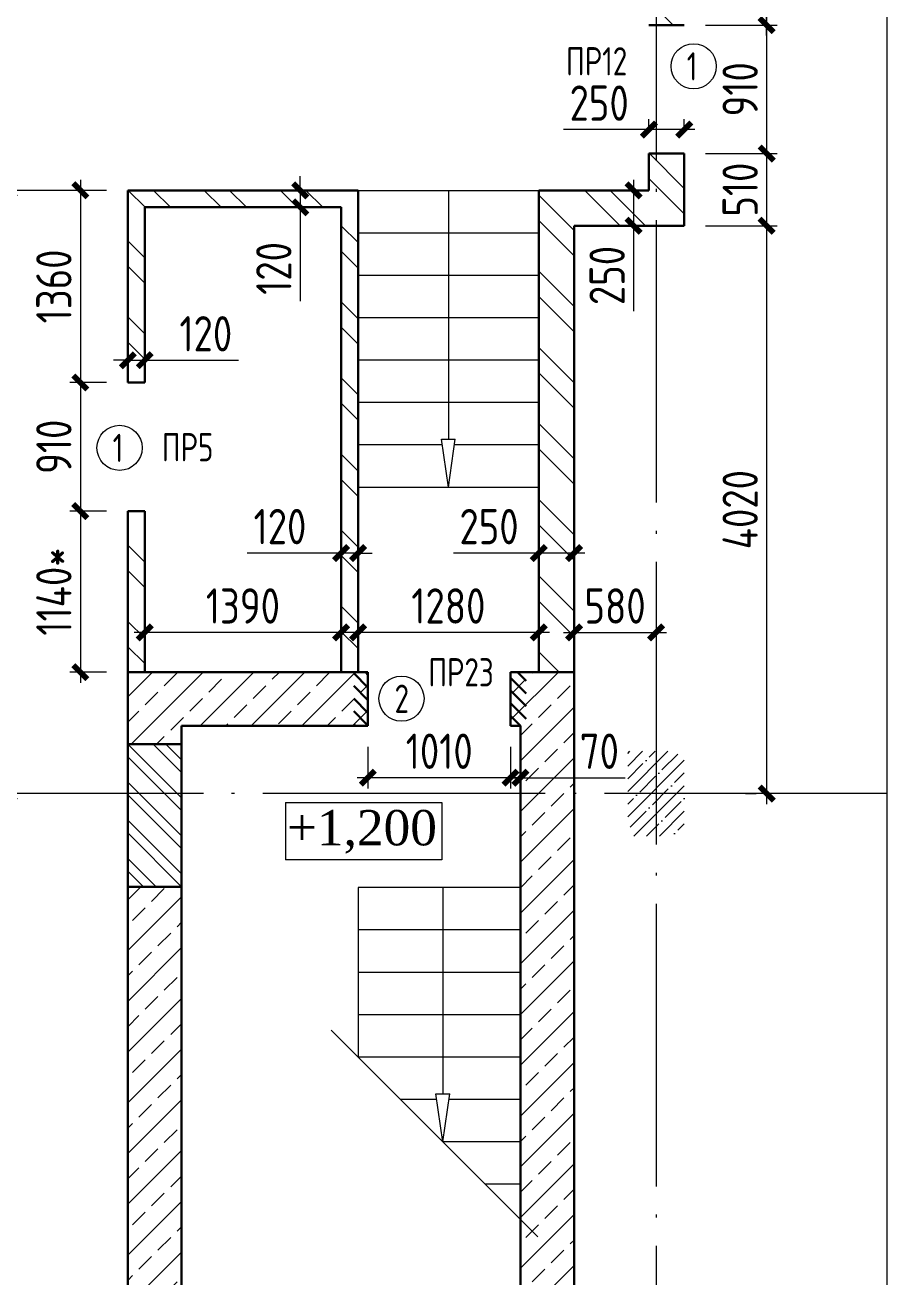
# Model space of a CAD drawing. Extents: x -965262 to 1142518, y -357520 to 71675.
# Drawn here: x 682074 to 688176, y -211784 to -202923 of the extents above; entities that cross this region are included whole.
import ezdxf

# ---------------------------------------------------------------- set-up
doc = ezdxf.new("R2010")
doc.units = 0
doc.header["$LTSCALE"] = 10
doc.linetypes.add('DOTE', pattern=[2.42, 2, -0.2, 0.02, -0.2])
doc.layers.get('0').update_dxf_attribs({"linetype": 'CONTINUOUS', "lineweight": 30})
doc.layers.get('Defpoints').update_dxf_attribs({"linetype": 'CONTINUOUS'})
doc.layers.add('DOTE', color=7, linetype='DOTE', lineweight=9)
doc.styles.add('2.5', font='times.ttf', dxfattribs={"height": 2.5})
doc.styles.get("Standard").update_dxf_attribs({"font": 'isocpeur.ttf', "height": 300})
doc.styles.add('ГОСТ 2м', font='isocpeur.ttf', dxfattribs={"width": 0.8, "height": 250})
doc.dimstyles.new('ГОСТ 2м', dxfattribs={"dimtxt": 250, "dimasz": 100, "dimexe": 75, "dimexo": 150, "dimgap": 62.5, "dimtad": 1, "dimdec": 0, "dimtxsty": 'ГОСТ 2м', "dimblk": 'ARCHTICK', "dimcen": 150, "dimdle": 75, "dimclrd": 256, "dimclre": 256, "dimclrt": 256, "dimadec": 0, "dimazin": 0, "dimtfac": 1, "dimtdec": 0, "dimtmove": 0, "dimatfit": 3, "dimldrblk": 'OBLIQUE', "dimfxl": 1, "dimlwd": 15, "dimlwe": 15, "dimarcsym": 0})

# ---------------------------------------------------------------- blocks, each defined once
blk = doc.blocks.new('_ArchTick')
at = {"color": 0, "linetype": 'ByBlock', "lineweight": 0, "const_width": 0.4}
blk.add_lwpolyline([(-0.5, -0.5), (0.5, 0.5)], dxfattribs=at)
blk = doc.blocks.new('*D495')
at = {"lineweight": 15, "transparency": 16777216}
for p, q in [((687324.2, -202997.9), (687324.2, -202288.1)), ((687174.2, -202363.1), (687249.2, -202363.1)), ((686891.2, -202922.9), (687399.2, -202922.9))]:
    blk.add_line(p, q, dxfattribs=at)
at = {"layer": 'Defpoints', "color": 0, "lineweight": 15, "transparency": 16777216}
for p in [(687324.2, -202363.1), (687324.2, -202363.1), (686741.2, -202922.9, 1808.5)]:
    blk.add_point(p, dxfattribs=at)
at = {"lineweight": 15, "transparency": 16777216, "xscale": 100, "yscale": 100, "zscale": 100}
for p, rotation in [((687324.2, -202363.1), 90), ((687324.2, -202922.9), 270)]:
    blk.add_blockref('_ArchTick', p, dxfattribs=dict(at, rotation=rotation))
at = {"lineweight": 15, "transparency": 16777216, "insert": (687136.7, -202643), "char_height": 250, "attachment_point": 5, "rotation": 90, "style": 'ГОСТ 2м'}
blk.add_mtext('560', dxfattribs=at)
blk = doc.blocks.new('_Oblique')
at = {"color": 0, "linetype": 'ByBlock', "lineweight": -2}
blk.add_line((-0.5, -0.5), (0.5, 0.5), dxfattribs=at)
blk = doc.blocks.new('*D496')
at = {"lineweight": 15, "transparency": 16777216}
for p, q in [((686891.2, -202922.9), (687399.2, -202922.9)), ((687324.2, -202847.9), (687324.2, -203907.9)), ((686891.2, -203832.9), (687399.2, -203832.9))]:
    blk.add_line(p, q, dxfattribs=at)
at = {"layer": 'Defpoints', "color": 0, "lineweight": 15, "transparency": 16777216}
for p in [(686741.2, -202922.9, 1808.5), (686741.2, -203832.9, 1808.5), (687324.2, -203832.9)]:
    blk.add_point(p, dxfattribs=at)
at = {"lineweight": 15, "transparency": 16777216, "xscale": 100, "yscale": 100, "zscale": 100}
for p, rotation in [((687324.2, -202922.9), 90), ((687324.2, -203832.9), 270)]:
    blk.add_blockref('_ArchTick', p, dxfattribs=dict(at, rotation=rotation))
at = {"lineweight": 15, "transparency": 16777216, "insert": (687136.7, -203377.9), "char_height": 250, "attachment_point": 5, "rotation": 90, "style": 'ГОСТ 2м'}
blk.add_mtext('910', dxfattribs=at)
blk = doc.blocks.new('*D497')
at = {"lineweight": 15, "transparency": 16777216}
for p, q in [((687324.2, -203757.9), (687324.2, -204418.1)), ((686891.2, -203832.9), (687399.2, -203832.9)), ((686891.2, -204343.1), (687399.2, -204343.1))]:
    blk.add_line(p, q, dxfattribs=at)
at = {"layer": 'Defpoints', "color": 0, "lineweight": 15, "transparency": 16777216}
for p in [(686741.2, -203832.9, 1808.5), (686741.2, -204343.1, 1808.5), (687324.2, -204343.1)]:
    blk.add_point(p, dxfattribs=at)
at = {"lineweight": 15, "transparency": 16777216, "xscale": 100, "yscale": 100, "zscale": 100}
for p, rotation in [((687324.2, -203832.9), 90), ((687324.2, -204343.1), 270)]:
    blk.add_blockref('_ArchTick', p, dxfattribs=dict(at, rotation=rotation))
at = {"lineweight": 15, "transparency": 16777216, "insert": (687136.7, -204088), "char_height": 250, "attachment_point": 5, "rotation": 90, "style": 'ГОСТ 2м'}
blk.add_mtext('510', dxfattribs=at)
blk = doc.blocks.new('*D498')
at = {"lineweight": 15, "transparency": 16777216}
for p, q in [((686891.2, -204343.1), (687399.2, -204343.1)), ((687324.2, -204268.1), (687324.2, -208438.1)), ((687174.2, -208363.1), (687249.2, -208363.1))]:
    blk.add_line(p, q, dxfattribs=at)
at = {"layer": 'Defpoints', "color": 0, "lineweight": 15, "transparency": 16777216}
for p in [(686741.2, -204343.1, 1808.5), (687324.2, -208363.1), (687324.2, -208363.1)]:
    blk.add_point(p, dxfattribs=at)
at = {"lineweight": 15, "transparency": 16777216, "xscale": 100, "yscale": 100, "zscale": 100}
for p, rotation in [((687324.2, -204343.1), 90), ((687324.2, -208363.1), 270)]:
    blk.add_blockref('_ArchTick', p, dxfattribs=dict(at, rotation=rotation))
at = {"lineweight": 15, "transparency": 16777216, "insert": (687136.7, -206353.1), "char_height": 250, "attachment_point": 5, "rotation": 90, "style": 'ГОСТ 2м'}
blk.add_mtext('4020', dxfattribs=at)
blk = doc.blocks.new('*D282')
at = {"lineweight": 15, "transparency": 16777216}
for p, q in [((681958.5, -202587.7), (681958.5, -204168.1)), ((682651.2, -202662.7), (681883.5, -202662.7)), ((682651.2, -204093.1), (681883.5, -204093.1))]:
    blk.add_line(p, q, dxfattribs=at)
at = {"layer": 'Defpoints', "color": 0, "lineweight": 15, "transparency": 16777216}
for p in [(682801.2, -202662.7, 1808.5), (681958.5, -204093.1), (682801.2, -204093.1, 1808.5)]:
    blk.add_point(p, dxfattribs=at)
at = {"lineweight": 15, "transparency": 16777216, "xscale": 100, "yscale": 100, "zscale": 100}
for p, rotation in [((681958.5, -202662.7), 90), ((681958.5, -204093.1), 270)]:
    blk.add_blockref('_ArchTick', p, dxfattribs=dict(at, rotation=rotation))
at = {"lineweight": 15, "transparency": 16777216, "insert": (681771, -203377.9), "char_height": 250, "attachment_point": 5, "rotation": 90, "style": 'ГОСТ 2м'}
blk.add_mtext('1430', dxfattribs=at)
blk = doc.blocks.new('*D500')
at = {"lineweight": 15, "transparency": 16777216}
for p, q in [((686491.2, -203682.9), (686491.2, -203588.1)), ((686741.2, -203682.9), (686741.2, -203588.1)), ((686491.2, -203663.1), (685886.2, -203663.1)), ((686816.2, -203663.1), (686491.2, -203663.1))]:
    blk.add_line(p, q, dxfattribs=at)
at = {"layer": 'Defpoints', "color": 0, "lineweight": 15, "transparency": 16777216}
for p in [(686491.2, -203663.1), (686491.2, -203832.9, 1808.5), (686741.2, -203832.9, 1808.5)]:
    blk.add_point(p, dxfattribs=at)
at = {"lineweight": 15, "transparency": 16777216, "xscale": 100, "yscale": 100, "zscale": 100, "rotation": 180}
blk.add_blockref('_ArchTick', (686491.2, -203663.1), dxfattribs=at)
at = {"lineweight": 15, "transparency": 16777216, "xscale": 100, "yscale": 100, "zscale": 100}
blk.add_blockref('_ArchTick', (686741.2, -203663.1), dxfattribs=at)
at = {"lineweight": 15, "transparency": 16777216, "insert": (686138.7, -203475.6), "char_height": 250, "attachment_point": 5, "style": 'ГОСТ 2м'}
blk.add_mtext('250', dxfattribs=at)
blk = doc.blocks.new('*D283')
at = {"lineweight": 15, "transparency": 16777216}
for p, q in [((685711.2, -206510.7), (685711.2, -206585.7)), ((685961.2, -206510.7), (685961.2, -206585.7)), ((685711.2, -206660.7), (685106.2, -206660.7)), ((686036.2, -206660.7), (685711.2, -206660.7))]:
    blk.add_line(p, q, dxfattribs=at)
at = {"layer": 'Defpoints', "color": 0, "lineweight": 15, "transparency": 16777216}
for p in [(685711.2, -206660.7), (685711.2, -206660.7), (685961.2, -206660.7)]:
    blk.add_point(p, dxfattribs=at)
at = {"lineweight": 15, "transparency": 16777216, "xscale": 100, "yscale": 100, "zscale": 100, "rotation": 180}
blk.add_blockref('_ArchTick', (685711.2, -206660.7), dxfattribs=at)
at = {"lineweight": 15, "transparency": 16777216, "xscale": 100, "yscale": 100, "zscale": 100}
blk.add_blockref('_ArchTick', (685961.2, -206660.7), dxfattribs=at)
at = {"lineweight": 15, "transparency": 16777216, "insert": (685358.7, -206473.2), "char_height": 250, "attachment_point": 5, "style": 'ГОСТ 2м'}
blk.add_mtext('250', dxfattribs=at)
blk = doc.blocks.new('*D284')
at = {"lineweight": 15, "transparency": 16777216}
for p, q in [((684311.2, -206510.7), (684311.2, -206585.7)), ((684431.2, -206510.7), (684431.2, -206585.7)), ((684311.2, -206660.7), (683646.2, -206660.7)), ((684431.2, -206660.7), (684311.2, -206660.7)), ((684431.2, -206660.7), (684531.2, -206660.7))]:
    blk.add_line(p, q, dxfattribs=at)
at = {"layer": 'Defpoints', "color": 0, "lineweight": 15, "transparency": 16777216}
for p in [(684311.2, -206660.7), (684311.2, -206660.7), (684431.2, -206660.7)]:
    blk.add_point(p, dxfattribs=at)
at = {"lineweight": 15, "transparency": 16777216, "xscale": 100, "yscale": 100, "zscale": 100}
blk.add_blockref('_ArchTick', (684311.2, -206660.7), dxfattribs=at)
at = {"lineweight": 15, "transparency": 16777216, "xscale": 100, "yscale": 100, "zscale": 100, "rotation": 180}
blk.add_blockref('_ArchTick', (684431.2, -206660.7), dxfattribs=at)
at = {"lineweight": 15, "transparency": 16777216, "insert": (683878.7, -206473.2), "char_height": 250, "attachment_point": 5, "style": 'ГОСТ 2м'}
blk.add_mtext('120', dxfattribs=at)
blk = doc.blocks.new('*D285')
at = {"lineweight": 15, "transparency": 16777216}
for p, q in [((684022.7, -204093.1), (684022.7, -203993.1)), ((683872.7, -204093.1), (683947.7, -204093.1)), ((684022.7, -204093.1), (684022.7, -204213.1)), ((683872.7, -204213.1), (683947.7, -204213.1)), ((684022.7, -204213.1), (684022.7, -204878.1))]:
    blk.add_line(p, q, dxfattribs=at)
at = {"layer": 'Defpoints', "color": 0, "lineweight": 15, "transparency": 16777216}
for p in [(684022.7, -204093.1), (684022.7, -204213.1, 1808.5), (684022.7, -204213.1)]:
    blk.add_point(p, dxfattribs=at)
at = {"lineweight": 15, "transparency": 16777216, "xscale": 100, "yscale": 100, "zscale": 100}
for p, rotation in [((684022.7, -204093.1), 270), ((684022.7, -204213.1), 90)]:
    blk.add_blockref('_ArchTick', p, dxfattribs=dict(at, rotation=rotation))
at = {"lineweight": 15, "transparency": 16777216, "insert": (683835.2, -204645.6), "char_height": 250, "attachment_point": 5, "rotation": 90, "style": 'ГОСТ 2м'}
blk.add_mtext('120', dxfattribs=at)
blk = doc.blocks.new('*D501')
at = {"lineweight": 15, "transparency": 16777216}
for p, q in [((686382.4, -204018.1), (686382.4, -204343.1)), ((685861.2, -204093.1), (686457.4, -204093.1)), ((686111.2, -204343.1), (686457.4, -204343.1)), ((686382.4, -204343.1), (686382.4, -204948.1))]:
    blk.add_line(p, q, dxfattribs=at)
at = {"layer": 'Defpoints', "color": 0, "lineweight": 15, "transparency": 16777216}
for p in [(685711.2, -204093.1, 1808.5), (685961.2, -204343.1, 1808.5), (686382.4, -204343.1)]:
    blk.add_point(p, dxfattribs=at)
at = {"lineweight": 15, "transparency": 16777216, "xscale": 100, "yscale": 100, "zscale": 100}
for p, rotation in [((686382.4, -204093.1), 90), ((686382.4, -204343.1), 270)]:
    blk.add_blockref('_ArchTick', p, dxfattribs=dict(at, rotation=rotation))
at = {"lineweight": 15, "transparency": 16777216, "insert": (686194.9, -204695.6), "char_height": 250, "attachment_point": 5, "rotation": 90, "style": 'ГОСТ 2м'}
blk.add_mtext('250', dxfattribs=at)
blk = doc.blocks.new('*D286')
at = {"lineweight": 15, "transparency": 16777216}
for p, q in [((684431.2, -207072.4), (684431.2, -207147.4)), ((685711.2, -207072.4), (685711.2, -207147.4)), ((685786.2, -207222.4), (684356.2, -207222.4))]:
    blk.add_line(p, q, dxfattribs=at)
at = {"layer": 'Defpoints', "color": 0, "lineweight": 15, "transparency": 16777216}
for p in [(684431.2, -207222.4), (684431.2, -207222.4), (685711.2, -207222.4)]:
    blk.add_point(p, dxfattribs=at)
at = {"lineweight": 15, "transparency": 16777216, "xscale": 100, "yscale": 100, "zscale": 100, "rotation": 180}
blk.add_blockref('_ArchTick', (684431.2, -207222.4), dxfattribs=at)
at = {"lineweight": 15, "transparency": 16777216, "xscale": 100, "yscale": 100, "zscale": 100}
blk.add_blockref('_ArchTick', (685711.2, -207222.4), dxfattribs=at)
at = {"lineweight": 15, "transparency": 16777216, "insert": (685071.2, -207034.9), "char_height": 250, "attachment_point": 5, "style": 'ГОСТ 2м'}
blk.add_mtext('1280', dxfattribs=at)
blk = doc.blocks.new('*D287')
at = {"lineweight": 15, "transparency": 16777216}
for p, q in [((685961.2, -207072.4), (685961.2, -207147.4)), ((686541.2, -207072.4), (686541.2, -207147.4)), ((685886.2, -207222.4), (686616.2, -207222.4))]:
    blk.add_line(p, q, dxfattribs=at)
at = {"layer": 'Defpoints', "color": 0, "lineweight": 15, "transparency": 16777216}
for p in [(685961.2, -207222.4), (686541.2, -207222.4), (686541.2, -207222.4)]:
    blk.add_point(p, dxfattribs=at)
at = {"lineweight": 15, "transparency": 16777216, "xscale": 100, "yscale": 100, "zscale": 100, "rotation": 180}
blk.add_blockref('_ArchTick', (685961.2, -207222.4), dxfattribs=at)
at = {"lineweight": 15, "transparency": 16777216, "xscale": 100, "yscale": 100, "zscale": 100}
blk.add_blockref('_ArchTick', (686541.2, -207222.4), dxfattribs=at)
at = {"lineweight": 15, "transparency": 16777216, "insert": (686251.2, -207034.9), "char_height": 250, "attachment_point": 5, "style": 'ГОСТ 2м'}
blk.add_mtext('580', dxfattribs=at)
blk = doc.blocks.new('*D504')
at = {"lineweight": 15, "transparency": 16777216}
for p, q in [((682801.2, -205303.1), (682801.2, -205220.7)), ((682921.2, -205303.1), (682921.2, -205220.7)), ((682801.2, -205295.7), (682701.2, -205295.7)), ((682801.2, -205295.7), (682921.2, -205295.7)), ((682921.2, -205295.7), (683586.2, -205295.7))]:
    blk.add_line(p, q, dxfattribs=at)
at = {"layer": 'Defpoints', "color": 0, "lineweight": 15, "transparency": 16777216}
for p in [(682921.2, -205295.7), (682801.2, -205453.1, 1808.5), (682921.2, -205453.1, 1808.5)]:
    blk.add_point(p, dxfattribs=at)
at = {"lineweight": 15, "transparency": 16777216, "xscale": 100, "yscale": 100, "zscale": 100}
blk.add_blockref('_ArchTick', (682801.2, -205295.7), dxfattribs=at)
at = {"lineweight": 15, "transparency": 16777216, "xscale": 100, "yscale": 100, "zscale": 100, "rotation": 180}
blk.add_blockref('_ArchTick', (682921.2, -205295.7), dxfattribs=at)
at = {"lineweight": 15, "transparency": 16777216, "insert": (683353.7, -205108.2), "char_height": 250, "attachment_point": 5, "style": 'ГОСТ 2м'}
blk.add_mtext('120', dxfattribs=at)
blk = doc.blocks.new('*D288')
at = {"lineweight": 15, "transparency": 16777216}
for p, q in [((682921.2, -207072.4), (682921.2, -207147.4)), ((684311.2, -207072.4), (684311.2, -207147.4)), ((684386.2, -207222.4), (682846.2, -207222.4))]:
    blk.add_line(p, q, dxfattribs=at)
at = {"layer": 'Defpoints', "color": 0, "lineweight": 15, "transparency": 16777216}
for p in [(682921.2, -207222.4), (682921.2, -207222.4), (684311.2, -207222.4)]:
    blk.add_point(p, dxfattribs=at)
at = {"lineweight": 15, "transparency": 16777216, "xscale": 100, "yscale": 100, "zscale": 100, "rotation": 180}
blk.add_blockref('_ArchTick', (682921.2, -207222.4), dxfattribs=at)
at = {"lineweight": 15, "transparency": 16777216, "xscale": 100, "yscale": 100, "zscale": 100}
blk.add_blockref('_ArchTick', (684311.2, -207222.4), dxfattribs=at)
at = {"lineweight": 15, "transparency": 16777216, "insert": (683616.2, -207034.9), "char_height": 250, "attachment_point": 5, "style": 'ГОСТ 2м'}
blk.add_mtext('1390', dxfattribs=at)
blk = doc.blocks.new('*D505')
at = {"lineweight": 15, "transparency": 16777216}
for p, q in [((681958.5, -204018.1), (681958.5, -208438.1)), ((682651.2, -204093.1), (681883.5, -204093.1)), ((681808.5, -208363.1), (681883.5, -208363.1))]:
    blk.add_line(p, q, dxfattribs=at)
at = {"layer": 'Defpoints', "color": 0, "lineweight": 15, "transparency": 16777216}
for p in [(682801.2, -204093.1, 1808.5), (681958.5, -208363.1), (681958.5, -208363.1)]:
    blk.add_point(p, dxfattribs=at)
at = {"lineweight": 15, "transparency": 16777216, "xscale": 100, "yscale": 100, "zscale": 100}
for p, rotation in [((681958.5, -204093.1), 90), ((681958.5, -208363.1), 270)]:
    blk.add_blockref('_ArchTick', p, dxfattribs=dict(at, rotation=rotation))
at = {"lineweight": 15, "transparency": 16777216, "insert": (681771, -206228.1), "char_height": 250, "attachment_point": 5, "rotation": 90, "style": 'ГОСТ 2м'}
blk.add_mtext('4270', dxfattribs=at)
blk = doc.blocks.new('*D550')
at = {"lineweight": 15, "transparency": 16777216}
for p, q in [((682465.5, -204018.1), (682465.5, -205528.1)), ((682651.2, -204093.1), (682390.5, -204093.1)), ((682651.2, -205453.1), (682390.5, -205453.1))]:
    blk.add_line(p, q, dxfattribs=at)
at = {"layer": 'Defpoints', "color": 0, "lineweight": 15, "transparency": 16777216}
for p in [(682801.2, -204093.1, 1808.5), (682465.5, -205453.1), (682801.2, -205453.1, 1808.5)]:
    blk.add_point(p, dxfattribs=at)
at = {"lineweight": 15, "transparency": 16777216, "xscale": 100, "yscale": 100, "zscale": 100}
for p, rotation in [((682465.5, -204093.1), 90), ((682465.5, -205453.1), 270)]:
    blk.add_blockref('_ArchTick', p, dxfattribs=dict(at, rotation=rotation))
at = {"lineweight": 15, "transparency": 16777216, "insert": (682278, -204773.1), "char_height": 250, "attachment_point": 5, "rotation": 90, "style": 'ГОСТ 2м'}
blk.add_mtext('1360', dxfattribs=at)
blk = doc.blocks.new('*D551')
at = {"lineweight": 15, "transparency": 16777216}
for p, q in [((682465.5, -205378.1), (682465.5, -206438.1)), ((682651.2, -205453.1), (682390.5, -205453.1)), ((682651.2, -206363.1), (682390.5, -206363.1))]:
    blk.add_line(p, q, dxfattribs=at)
at = {"layer": 'Defpoints', "color": 0, "lineweight": 15, "transparency": 16777216}
for p in [(682801.2, -205453.1, 1808.5), (682465.5, -206363.1), (682801.2, -206363.1, 1808.5)]:
    blk.add_point(p, dxfattribs=at)
at = {"lineweight": 15, "transparency": 16777216, "xscale": 100, "yscale": 100, "zscale": 100}
for p, rotation in [((682465.5, -205453.1), 90), ((682465.5, -206363.1), 270)]:
    blk.add_blockref('_ArchTick', p, dxfattribs=dict(at, rotation=rotation))
at = {"lineweight": 15, "transparency": 16777216, "insert": (682278, -205908.1), "char_height": 250, "attachment_point": 5, "rotation": 90, "style": 'ГОСТ 2м'}
blk.add_mtext('910', dxfattribs=at)
blk = doc.blocks.new('*D552')
at = {"lineweight": 15, "transparency": 16777216}
for p, q in [((682465.5, -206288.1), (682465.5, -207578.1)), ((682651.2, -206363.1), (682390.5, -206363.1)), ((682651.2, -207503.1), (682390.5, -207503.1))]:
    blk.add_line(p, q, dxfattribs=at)
at = {"layer": 'Defpoints', "color": 0, "lineweight": 15, "transparency": 16777216}
for p in [(682801.2, -206363.1, 1808.5), (682465.5, -207503.1), (682801.2, -207503.1, 1808.5)]:
    blk.add_point(p, dxfattribs=at)
at = {"lineweight": 15, "transparency": 16777216, "xscale": 100, "yscale": 100, "zscale": 100}
for p, rotation in [((682465.5, -206363.1), 90), ((682465.5, -207503.1), 270)]:
    blk.add_blockref('_ArchTick', p, dxfattribs=dict(at, rotation=rotation))
at = {"lineweight": 15, "transparency": 16777216, "insert": (682278, -206933.1), "char_height": 250, "attachment_point": 5, "rotation": 90, "style": 'ГОСТ 2м'}
blk.add_mtext('{\\C5;1140*}', dxfattribs=at)
blk = doc.blocks.new('*D308')
at = {"lineweight": 15, "transparency": 16777216}
for p, q in [((684501.2, -208033.1), (684501.2, -208325.7)), ((685511.2, -208033.1), (685511.2, -208325.7)), ((685586.2, -208250.7), (684426.2, -208250.7))]:
    blk.add_line(p, q, dxfattribs=at)
at = {"layer": 'Defpoints', "color": 0, "lineweight": 15, "transparency": 16777216}
for p in [(684501.2, -207883.1, 1808.5), (685511.2, -207883.1, 1808.5), (684501.2, -208250.7)]:
    blk.add_point(p, dxfattribs=at)
at = {"lineweight": 15, "transparency": 16777216, "xscale": 100, "yscale": 100, "zscale": 100, "rotation": 180}
blk.add_blockref('_ArchTick', (684501.2, -208250.7), dxfattribs=at)
at = {"lineweight": 15, "transparency": 16777216, "xscale": 100, "yscale": 100, "zscale": 100}
blk.add_blockref('_ArchTick', (685511.2, -208250.7), dxfattribs=at)
at = {"lineweight": 15, "transparency": 16777216, "insert": (685006.2, -208063.2), "char_height": 250, "attachment_point": 5, "style": 'ГОСТ 2м'}
blk.add_mtext('1010', dxfattribs=at)
blk = doc.blocks.new('*D309')
at = {"lineweight": 15, "transparency": 16777216}
for p, q in [((685511.2, -208033.1), (685511.2, -208325.7)), ((685581.2, -208033.1), (685581.2, -208325.7)), ((685511.2, -208250.7), (685411.2, -208250.7)), ((685511.2, -208250.7), (685581.2, -208250.7)), ((685581.2, -208250.7), (686322.5, -208250.7))]:
    blk.add_line(p, q, dxfattribs=at)
at = {"layer": 'Defpoints', "color": 0, "lineweight": 15, "transparency": 16777216}
for p in [(685511.2, -207883.1, 1808.5), (685581.2, -207883.1, 1808.5), (685581.2, -208250.7)]:
    blk.add_point(p, dxfattribs=at)
at = {"lineweight": 15, "transparency": 16777216, "xscale": 100, "yscale": 100, "zscale": 100}
blk.add_blockref('_ArchTick', (685511.2, -208250.7), dxfattribs=at)
at = {"lineweight": 15, "transparency": 16777216, "xscale": 100, "yscale": 100, "zscale": 100, "rotation": 180}
blk.add_blockref('_ArchTick', (685581.2, -208250.7), dxfattribs=at)
at = {"lineweight": 15, "transparency": 16777216, "insert": (686140, -208063.2), "char_height": 250, "attachment_point": 5, "style": 'ГОСТ 2м'}
blk.add_mtext('70', dxfattribs=at)

msp = doc.modelspace()

# ---------------------------------------------------------------- hatches: boundary and pattern name
at = {"lineweight": 15}
h = msp.add_hatch(dxfattribs=at)
h.set_pattern_fill('ANSI32', color=1, scale=40, angle=90)
h.set_pattern_definition([(135, (627639.1, -147312.3), (-269.4077, -269.4077), []), (135, (627639.1, -147132.7), (-269.4077, -269.4077), [])])
h.paths.add_polyline_path([(685961.2, -204343.1), (686541.2, -204343.1), (686541.2, -203832.9), (686491.2, -203832.9), (686491.2, -204093.1), (685711.2, -204093.1), (685711.2, -207503.1), (685961.2, -207503.1)])
h.paths.add_polyline_path([(686741.2, -203832.9), (686541.2, -203832.9), (686541.2, -204343.1), (686741.2, -204343.1)])
h.paths.add_polyline_path([(686741.2, -202663.1), (686541.2, -202663.1), (686541.2, -202922.9), (686741.2, -202922.9)])
h.paths.add_polyline_path([(680491.2, -208062.7), (680491.2, -207682.7), (680741.2, -207682.7), (680741.2, -208063.1), (680491.2, -208063.1)])
h.paths.add_polyline_path([(680491.2, -206262.7), (680491.2, -204462.7), (680741.2, -204462.7), (680741.2, -206262.7)])
h.paths.add_polyline_path([(680491.2, -203042.7), (680491.2, -202663.1), (680741.2, -202663.1), (680741.2, -203042.7)])
h.paths.add_polyline_path([(680491.2, -202063.1), (680491.2, -201682.7), (680741.2, -201682.7), (680741.2, -202063.1), (680491.2, -202062.7)])
h.paths.add_polyline_path([(680491.2, -200262.7), (680491.2, -199752.7), (680741.2, -199752.7), (680741.2, -200262.7)])
h.paths.add_polyline_path([(680491.2, -198332.7), (680491.2, -197952.7), (680741.2, -197952.7), (680741.2, -198332.7)])
h.paths.add_polyline_path([(680491.2, -197042.7), (680491.2, -196663.1), (680741.2, -196663.1), (680741.2, -197042.7)])
h.paths.add_polyline_path([(680491.2, -196063.1), (680491.2, -195682.7), (680741.2, -195682.7), (680741.2, -196063.1)])
h.paths.add_polyline_path([(680491.2, -194647.7), (680491.2, -194267.7), (680741.2, -194267.7), (680741.2, -194647.7)])
h.paths.add_polyline_path([(680491.2, -193232.7), (680491.2, -192853.1), (680741.2, -192853.1), (680741.2, -193232.7)])
h.paths.add_polyline_path([(680491.2, -191343.1), (680491.2, -190963.1), (680741.2, -190963.5), (680741.2, -191343.1)])
h.paths.add_polyline_path([(680741.2, -190613.1), (680741.2, -190363.1), (681761.2, -190363.1), (681761.2, -190613.1)])
h.paths.add_polyline_path([(682671.2, -190363.1), (686341.2, -190363.1), (686341.2, -190613.1), (682921.2, -190613.1), (682921.2, -191342.7), (682801.2, -191342.7), (682801.2, -190613.1), (682671.2, -190613.1)])
h.paths.add_polyline_path([(686491.2, -191343.1), (686491.2, -190963.1), (686741.2, -190963.1), (686741.2, -191343.1)])
h.paths.add_polyline_path([(682801.2, -193232.7), (682801.2, -192852.7), (682921.2, -192852.7), (682921.2, -193232.7)])
h.paths.add_polyline_path([(686491.2, -193233.1), (686491.2, -192853.1), (686741.2, -192853.1), (686741.2, -193233.1)])
h.paths.add_polyline_path([(686491.2, -194648.1), (686491.2, -194268.1), (686741.2, -194268.1), (686741.2, -194648.1)])
h.paths.add_polyline_path([(682801.2, -194647.7), (682801.2, -194267.7), (682921.2, -194267.7), (682921.2, -194647.7)])
h.paths.add_polyline_path([(686341.2, -202663.1), (682801.2, -202662.7), (682801.2, -195682.7), (682921.2, -195682.7), (682921.2, -196303.1), (686341.2, -196303.1), (686341.2, -196423.1), (682921.2, -196423.1), (682921.2, -199368.1), (686491.2, -199368.1), (686491.2, -199107.7), (686741.2, -199107.7), (686741.2, -199617.7), (686491.2, -199617.7), (686491.3, -199488.1), (682921.2, -199488.1), (682921.2, -202542.7), (686341.2, -202542.7), (686341.2, -202662.7)])
h.paths.add_polyline_path([(686491.2, -196063.1), (686491.2, -195682.7), (686741.2, -195682.7), (686741.2, -196062.7)], flags=17)
h.paths.add_polyline_path([(686491.2, -197043.1), (686491.2, -196663.1), (686741.2, -196663.1), (686741.2, -197043.1)], flags=17)
h.paths.add_polyline_path([(686491.2, -198333.1), (686491.2, -197953.1), (686741.2, -197953.1), (686741.2, -198333.1)], flags=17)
h.paths.add_polyline_path([(686491.2, -200772.7), (686491.2, -200392.7), (686741.2, -200392.7), (686741.2, -200772.7)])
h.paths.add_polyline_path([(686491.2, -202063.1), (686491.2, -201682.7), (686741.2, -201682.7), (686741.2, -202063.1)], flags=17)
h.paths.add_polyline_path([(682801.2, -205453.1), (682801.2, -204093.1), (684431.2, -204093.1), (684431.2, -207503.1), (684311.2, -207503.1), (684311.2, -204213.1), (682921.2, -204213.1), (682921.2, -205453.1)])
h.paths.add_polyline_path([(682801.2, -207503.1), (682801.2, -206363.1), (682921.2, -206363.1), (682921.2, -207503.1)], flags=17)
h.paths.add_polyline_path([(680361.2, -209043.1), (680361.2, -208663.1), (680741.2, -208662.7), (680741.2, -209043.1)], flags=17)
h.paths.add_polyline_path([(680341.2, -214243.1), (680341.2, -214363.1), (678545.3, -214363.1), (678541.3, -208062.7), (680341.2, -208062.7), (680341.2, -208182.7), (678795.3, -208182.7), (678791.3, -209883.1), (680621.2, -209883.1), (680621.2, -209753.1), (680741.2, -209753.1), (680741.2, -211183.1), (680621.2, -211183.1), (680621.2, -211053.1), (680231.2, -211053.1), (680231.2, -210933.1), (680621.2, -210933.1), (680621.2, -210003.1), (678791.3, -210003.1), (678791.3, -210933.1), (679521.2, -210933.1), (679521.2, -211053.1), (678791.3, -211053.1), (678791.3, -212023.1), (680621.2, -212023.1), (680621.2, -211893.1), (680741.2, -211893.1), (680741.2, -212273.1), (680621.2, -212273.1), (680621.2, -212143.1), (678791.3, -212143.1), (678791.3, -213113.1), (679521.2, -213113.1), (679521.2, -213233.1), (678791.3, -213233.1), (678791.3, -214243.1)])
h.paths.add_polyline_path([(680741.2, -213763.1), (680361.2, -213763.1), (680361.2, -213233.1), (680231.2, -213233.1), (680231.2, -213113.1), (680621.2, -213113.1), (680621.2, -212983.1), (680741.2, -212983.1)])
h.paths.add_polyline_path([(682671.2, -190613.1), (682551.2, -190613.1), (682551.2, -190363.1), (682671.2, -190363.1)])
h.paths.add_polyline_path([(681761.2, -190613.1), (681641.2, -190613.1), (681641.2, -190363.1), (681761.2, -190363.1)], flags=17)
h.paths.add_polyline_path([(686341.2, -213883.1), (685841.2, -213883.1), (685841.2, -213553.1), (685961.2, -213553.1), (685961.2, -213763.1), (686341.2, -213763.1)])
h.paths.add_polyline_path([(686491.2, -202922.9), (686541.2, -202922.9), (686541.2, -202663.1), (686491.2, -202663.1)])
h = msp.add_hatch(dxfattribs=at)
h.set_pattern_fill('ANSI33', color=256, scale=40)
h.set_pattern_definition([(45, (2031759.52, -208631.9), (-179.605122, 179.605122), []), (45, (2031939.13, -208631.9), (-179.605122, 179.605122), [127, -63.5])])
h.paths.add_polyline_path([(684571.2, -207503.1), (684501.2, -207503.1), (684501.2, -207883.1), (684571.2, -207883.1)], flags=16)
h.paths.add_polyline_path([(685581.2, -207503.1), (685511.2, -207503.1), (685511.2, -207883.1), (685581.2, -207883.1)], flags=17)
h.paths.add_polyline_path([(684571.2, -207503.1), (684431.2, -207503.1), (684431.2, -207883.1), (684571.2, -207883.1)], flags=17)
h.paths.add_polyline_path([(683181.2, -208013.1), (682801.2, -208013.1), (682801.2, -209023.1), (683181.2, -209023.1)], flags=17)
h.paths.add_polyline_path([(682801.2, -213553.1), (682801.2, -207503.1), (684431.2, -207503.1), (684431.2, -207883.1), (683181.2, -207883.1), (683181.2, -213173.1), (685581.2, -213173.1), (685581.2, -207503.1), (685961.2, -207503.1), (685961.2, -213553.1)])
h = msp.add_hatch()
h.set_pattern_fill('ANSI31', color=3, scale=20, angle=-90)
h.set_pattern_definition([(315, (601615.46, 437707.556), (44.9012806, 44.9012806), [])])
h.paths.add_polyline_path([(684500.6, -207583.8), (684500.6, -207883.8), (684400.6, -207883.8), (684400.6, -207583.8)])
h.paths.add_polyline_path([(684500.6, -207503.8), (684500.6, -207583.8), (684400.6, -207583.8), (684400.6, -207503.8)])
h = msp.add_hatch()
h.set_pattern_fill('ANSI31', color=3, scale=20, angle=-90)
h.set_pattern_definition([(315, (601615.46, 437707.556), (44.9012806, 44.9012806), [])])
h.paths.add_polyline_path([(685620.8, -207583.4), (685620.8, -207883.4), (685511.2, -207883.1), (685511.2, -207583.4)])
h.paths.add_polyline_path([(685620.8, -207503.4), (685620.8, -207583.4), (685511.2, -207583.4), (685511.2, -207503.1)])
h = msp.add_hatch(dxfattribs=at)
h.set_pattern_fill('ANSI32', color=1, scale=20, angle=90)
h.set_pattern_definition([(135, (630596.97, -268242.06), (-134.70384, -134.70384), []), (135, (630596.97, -268152.25), (-134.70384, -134.70384), [])])
h.paths.add_polyline_path([(683181.2, -208013.1), (682801.2, -208013.1), (682801.2, -209023.1), (683181.2, -209023.1)])
h = msp.add_hatch(dxfattribs=at)
h.set_pattern_fill('ANSI35', color=256, scale=20, style=0)
h.set_pattern_definition([(45, (658789.25, -264097.57), (-89.80256, 89.80256), []), (45, (658879.06, -264097.57), (-89.80256, 89.80256), [158.75, -31.75, 0, -31.75])])
h.paths.add_polyline_path([(686741.2, -208063.1), (686341.2, -208063.1), (686341.2, -208663.1), (686741.2, -208663.1)])

# ---------------------------------------------------------------- linework, layer by layer
at = {"color": 1}
for p, q in [((686491.2, -202922.9, 11610.3), (686741.2, -202922.9, 11610.3)), ((686491.2, -203832.9, 11610.3), (686491.2, -204093.1, 11610.3)), ((686491.2, -203832.9, 11610.3), (686741.2, -203832.9, 11610.3)), ((686741.2, -203832.9, 11610.3), (686741.2, -204343.1, 11610.3)), ((682801.2, -204093.1, 11610.3), (682801.2, -205453.1, 11610.3)), ((682801.2, -204093.1, 11610.3), (684431.2, -204093.1, 11610.3)), ((684431.2, -204093.1, 11610.3), (684431.2, -207503.1, 11610.3)), ((685711.2, -204093.1, 11610.3), (686491.2, -204093.1, 11610.3)), ((685711.2, -204093.1, 11610.3), (685711.2, -207503.1, 11610.3)), ((682921.2, -204213.1, 11610.3), (682921.2, -205453.1, 11610.3)), ((682921.2, -204213.1, 11610.3), (684311.2, -204213.1, 11610.3)), ((684311.2, -204213.1, 11610.3), (684311.2, -207503.1, 11610.3)), ((685961.2, -204343.1, 11610.3), (685961.2, -207503.1, 11610.3)), ((685961.2, -204343.1, 11610.3), (686741.2, -204343.1, 11610.3)), ((682921.2, -205453.1, 11610.3), (682801.2, -205453.1, 11610.3)), ((682801.2, -206363.1, 11610.3), (682801.2, -207503.1, 11610.3)), ((682921.2, -206363.1, 11610.3), (682801.2, -206363.1, 11610.3)), ((682921.2, -206363.1, 11610.3), (682921.2, -207503.1, 11610.3)), ((682921.2, -207503.1, 11610.3), (682801.2, -207503.1, 11610.3)), ((684431.2, -207503.1, 11610.3), (684311.2, -207503.1, 11610.3)), ((685711.2, -207503.1, 11610.3), (685961.2, -207503.1, 11610.3))]:
    msp.add_line(p, q, dxfattribs=at)
at = {"lineweight": 15}
for p, q in [((684431.2, -204093.1, 11610.3), (685711.2, -204093.1, 11610.3)), ((685071.2, -204093.1, 11610.3), (685071.2, -205853.8, 11610.3)), ((684431.2, -204393.1, 11610.3), (685711.2, -204393.1, 11610.3)), ((684431.2, -204693.1, 11610.3), (685711.2, -204693.1, 11610.3)), ((684431.2, -204993.1, 11610.3), (685711.2, -204993.1, 11610.3)), ((684431.2, -205293.1, 11610.3), (685711.2, -205293.1, 11610.3)), ((684431.2, -205593.1, 11610.3), (685711.2, -205593.1, 11610.3)), ((684431.2, -205893.1, 11610.3), (685027.8, -205893.1, 11610.3)), ((685071.2, -206193.1, 11610.3), (685022.2, -205853.8, 11610.3)), ((685022.2, -205853.8, 11610.3), (685120.2, -205853.8, 11610.3)), ((685071.2, -206193.1, 11610.3), (685120.2, -205853.8, 11610.3)), ((685114.5, -205893.1, 11610.3), (685711.2, -205893.1, 11610.3)), ((684431.2, -206193.1, 11610.3), (685711.2, -206193.1, 11610.3)), ((683918.9, -208425.9, 11610.3), (685023.8, -208425.9, 11610.3)), ((683918.9, -208425.9, 11610.3), (683918.9, -208831, 11610.3)), ((685023.8, -208425.9, 11610.3), (685023.8, -208831, 11610.3)), ((685023.8, -208831, 11610.3), (683918.9, -208831, 11610.3)), ((685581.2, -209028.1, 11610.3), (684431.2, -209028.1, 11610.3)), ((684431.2, -209028.1, 11610.3), (684431.2, -210228.1, 11610.3)), ((685031.2, -209028.1, 11610.3), (685031.2, -210488.8, 11610.3)), ((685581.2, -209328.1, 11610.3), (684431.2, -209328.1, 11610.3)), ((685581.2, -209328.1, 11610.3), (684431.2, -209328.1, 11610.3)), ((685581.2, -209628.1, 11610.3), (684431.2, -209628.1, 11610.3)), ((685581.2, -209628.1, 11610.3), (684431.2, -209628.1, 11610.3)), ((685581.2, -209928.1, 11610.3), (684431.2, -209928.1, 11610.3)), ((685581.2, -209928.1, 11610.3), (684431.2, -209928.1, 11610.3)), ((685581.2, -210228.1, 11610.3), (684431.2, -210228.1, 11610.3)), ((685581.2, -210228.1, 11610.3), (684431.2, -210228.1, 11610.3)), ((684987.8, -210528.1, 11610.3), (684731.2, -210528.1, 11610.3)), ((685031.2, -210828.1, 11610.3), (684982.2, -210488.8, 11610.3)), ((684982.2, -210488.8, 11610.3), (685080.2, -210488.8, 11610.3)), ((685031.2, -210828.1, 11610.3), (685080.2, -210488.8, 11610.3)), ((685581.2, -210528.1, 11610.3), (685074.5, -210528.1, 11610.3)), ((685581.2, -210828.1, 11610.3), (685031.2, -210828.1, 11610.3)), ((685581.2, -210828.1, 11610.3), (685031.2, -210828.1, 11610.3)), ((685581.2, -211128.1, 11610.3), (685331.2, -211128.1, 11610.3)), ((685581.2, -211128.1, 11610.3), (685331.2, -211128.1, 11610.3))]:
    msp.add_line(p, q, dxfattribs=at)
for p, q in [((685961.2, -205153.1, 11610.3), (685961.2, -205273.1, 11610.3)), ((682801.2, -207503.1, 11610.3), (684501.2, -207503.1, 11610.3)), ((682801.2, -207503.1, 11610.3), (682801.2, -213553.1, 11610.3)), ((684501.2, -207503.1, 11610.3), (684501.2, -207883.1, 11610.3)), ((685961.2, -207503.1, 11610.3), (685511.2, -207503.1, 11610.3)), ((685511.2, -207503.1, 11610.3), (685511.2, -207883.1, 11610.3)), ((685961.2, -207503.1, 11610.3), (685961.2, -213553.1, 11610.3)), ((683181.2, -207883.1, 11610.3), (683181.2, -213173.1, 11610.3)), ((683181.2, -207883.1, 11610.3), (684501.2, -207883.1, 11610.3)), ((685511.2, -207883.1, 11610.3), (685581.2, -207883.1, 11610.3)), ((685581.2, -207883.1, 11610.3), (685581.2, -213173.1, 11610.3))]:
    msp.add_line(p, q)
at = {"color": 1, "ltscale": 100}
for p, q in [((683181.2, -208013.1, 11610.3), (682801.2, -208013.1, 11610.3)), ((682801.2, -208013.1, 11610.3), (682801.2, -209023.1, 11610.3)), ((683181.2, -208013.1, 11610.3), (683181.2, -209023.1, 11610.3)), ((683181.2, -209023.1, 11610.3), (682801.2, -209023.1, 11610.3))]:
    msp.add_line(p, q, dxfattribs=at)
at = {"color": 5, "lineweight": 15}
msp.add_line((684241.3, -210038.2, 11610.3), (685704, -211500.9, 11610.3), dxfattribs=at)
at = {"color": 5, "lineweight": 15, "ltscale": 10, "extrusion": (-1, 6.12323e-17, 0), "elevation": -688176.2}
msp.add_lwpolyline([(202100.6, 10706.1), (226656.2, 10706.1)], dxfattribs=at)
at = {"lineweight": 15}
for centre in [(686807.7, -203214.8, 9801.8), (682743.1, -205915.6, 9801.8), (684739.1, -207690.8, 9801.8)]:
    msp.add_circle(centre, 160, dxfattribs=at)
at = {"layer": 'DOTE', "ltscale": 100, "extrusion": (0, -1, 0)}
msp.add_line((686541.2, -187363.4, 8350.5), (686541.2, -228848.4, 8350.5), dxfattribs=at)
at = {"layer": 'DOTE', "ltscale": 100}
msp.add_line((688176.2, -208363.1, 10706.1), (635608.9, -208363.1, 8346.5), dxfattribs=at)

# ---------------------------------------------------------------- texts
at = {"color": 4, "lineweight": 15, "width": 0.75}
for s, p in [('ПР12', (685903.7, -203279.6, 5090.8)), ('1', (686758.6, -203315.4, 9801.8)), ('1', (682694, -206016.1, 9801.8)), ('ПР5', (683041.9, -206011.4, 5090.8)), ('ПР23', (684928.5, -207604.4, 5090.8)), ('2', (684690, -207791.4, 9801.8))]:
    msp.add_text(s, height=200, dxfattribs=at).set_placement(p)
at = {"style": '2.5'}
msp.add_text('+1,200', height=250, dxfattribs=at).set_placement((683927.4, -208729.3, 11610.3))

# ---------------------------------------------------------------- dimensions: what is measured, and where the dimension line sits
at = {"lineweight": 15}
for base, p1, p2, picture, middle in [((687324.2, -202363.1, 9801.8), (686741.2, -202922.9, 11610.3), (687324.2, -202363.1, 9801.8), '*D495', (687136.7, -202643, 9801.8)), ((681958.5, -204093.1, 9801.8), (682801.2, -202662.7, 11610.3), (682801.2, -204093.1, 11610.3), '*D282', (681771, -203377.9, 9801.8)), ((687324.2, -203832.9, 9801.8), (686741.2, -202922.9, 11610.3), (686741.2, -203832.9, 11610.3), '*D496', (687136.7, -203377.9, 9801.8)), ((687324.2, -204343.1, 9801.8), (686741.2, -203832.9, 11610.3), (686741.2, -204343.1, 11610.3), '*D497', (687136.7, -204088, 9801.8)), ((681958.5, -208363.1, 9801.8), (682801.2, -204093.1, 11610.3), (681958.5, -208363.1, 9801.8), '*D505', (681771, -206228.1, 9801.8)), ((684022.7, -204213.1, 9801.8), (684022.7, -204093.1, 9801.8), (684022.7, -204213.1, 11610.3), '*D285', (683835.2, -204645.6, 9801.8)), ((686382.4, -204343.1, 9801.8), (685711.2, -204093.1, 11610.3), (685961.2, -204343.1, 11610.3), '*D501', (686194.9, -204695.6, 9801.8)), ((687324.2, -208363.1, 9801.8), (686741.2, -204343.1, 11610.3), (687324.2, -208363.1, 9801.8), '*D498', (687136.7, -206353.1, 9801.8))]:
    dim = msp.add_linear_dim(base=base, p1=p1, p2=p2, angle=90, dimstyle='ГОСТ 2м', dxfattribs=at)
    dim.commit()
    dim.dimension.update_dxf_attribs({"geometry": picture, "text_midpoint": middle})
for base, p1, p2, picture, middle in [((686491.2, -203663.1, 9801.8), (686741.2, -203832.9, 11610.3), (686491.2, -203832.9, 11610.3), '*D500', (686138.7, -203475.6, 9801.8)), ((682921.2, -205295.7, 9801.8), (682801.2, -205453.1, 11610.3), (682921.2, -205453.1, 11610.3), '*D504', (683353.7, -205108.2, 9801.8)), ((684311.2, -206660.7, 9801.8), (684431.2, -206660.7, 9801.8), (684311.2, -206660.7, 9801.8), '*D284', (683878.7, -206473.2, 9801.8)), ((685711.2, -206660.7, 9801.8), (685961.2, -206660.7, 9801.8), (685711.2, -206660.7, 9801.8), '*D283', (685358.7, -206473.2, 9801.8)), ((682921.2, -207222.4, 9801.8), (684311.2, -207222.4, 9801.8), (682921.2, -207222.4, 9801.8), '*D288', (683616.2, -207034.9, 9801.8)), ((684431.2, -207222.4, 9801.8), (685711.2, -207222.4, 9801.8), (684431.2, -207222.4, 9801.8), '*D286', (685071.2, -207034.9, 9801.8)), ((686541.2, -207222.4, 9801.8), (685961.2, -207222.4, 9801.8), (686541.2, -207222.4, 9801.8), '*D287', (686251.2, -207034.9, 9801.8)), ((684501.2, -208250.7, 9801.8), (685511.2, -207883.1, 11610.3), (684501.2, -207883.1, 11610.3), '*D308', (685006.2, -208063.2, 9801.8))]:
    dim = msp.add_linear_dim(base=base, p1=p1, p2=p2, dimstyle='ГОСТ 2м', dxfattribs=at)
    dim.commit()
    dim.dimension.update_dxf_attribs({"geometry": picture, "text_midpoint": middle})
at = {"color": 4, "lineweight": 15}
for base, p1, p2, picture, middle in [((682465.5, -205453.1, 9801.8), (682801.2, -204093.1, 11610.3), (682801.2, -205453.1, 11610.3), '*D550', (682278, -204773.1, 9801.8)), ((682465.5, -206363.1, 9801.8), (682801.2, -205453.1, 11610.3), (682801.2, -206363.1, 11610.3), '*D551', (682278, -205908.1, 9801.8))]:
    dim = msp.add_linear_dim(base=base, p1=p1, p2=p2, angle=90, dimstyle='ГОСТ 2м', dxfattribs=at)
    dim.commit()
    dim.dimension.update_dxf_attribs({"geometry": picture, "text_midpoint": middle})
dim = msp.add_linear_dim(base=(682465.5, -207503.1, 9801.8), p1=(682801.2, -206363.1, 11610.3), p2=(682801.2, -207503.1, 11610.3), angle=90, text='{\\C5;1140*}', dimstyle='ГОСТ 2м', dxfattribs=at)
dim.commit()
dim.dimension.update_dxf_attribs({"geometry": '*D552', "text_midpoint": (682278, -206933.1, 9801.8)})
at = {"lineweight": 15}
dim = msp.add_linear_dim(base=(685581.2, -208250.7, 9801.8), p1=(685511.2, -207883.1, 11610.3), p2=(685581.2, -207883.1, 11610.3), dimstyle='ГОСТ 2м', dxfattribs=at)
dim.commit()
dim.dimension.update_dxf_attribs({"geometry": '*D309', "text_midpoint": (686140, -208250.7, 9801.8), "dimtype": 160})

doc.saveas('drawing.dxf')
